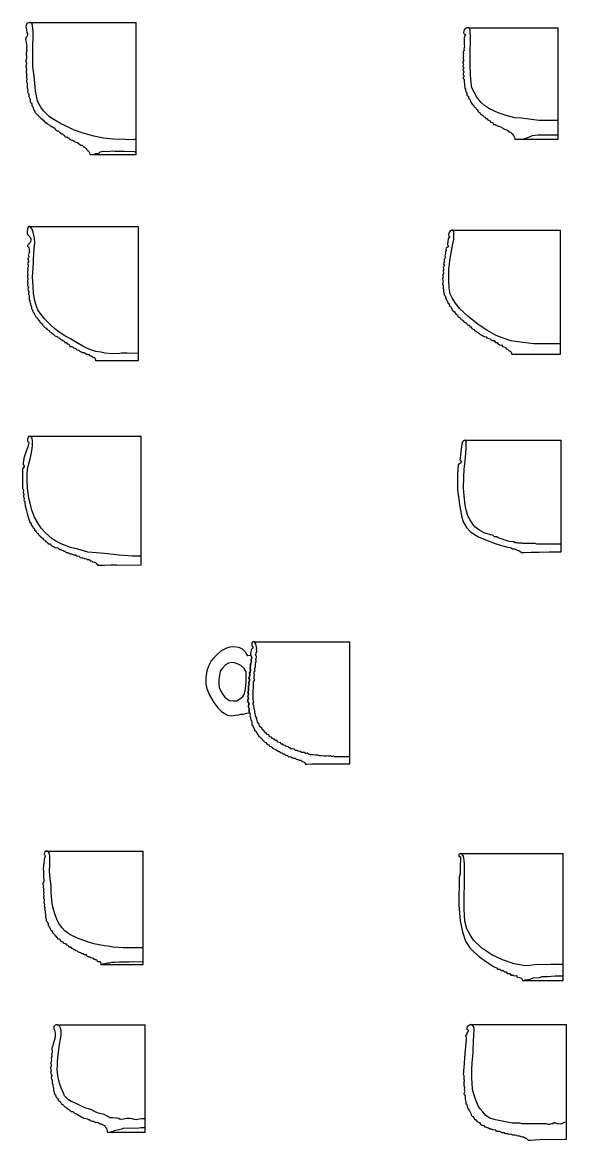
# Model space of a CAD drawing. Header units: inches. Extents: x 65 to 2353, y 138 to 1646.
# Drawn here: x 456.9 to 587.7, y 145.7 to 414.7 of the extents above; entities that cross this region are included whole.
import ezdxf

# ---------------------------------------------------------------- set-up
doc = ezdxf.new("R2010")
doc.units = ezdxf.units.IN
doc.header["$MEASUREMENT"] = 0
for name, color, linetype in [('316', 7, 'Continuous'), ('318', 7, 'Continuous'), ('320', 7, 'Continuous'), ('asa', 7, 'Continuous')]:
    doc.layers.add(name, color=color, linetype=linetype)

msp = doc.modelspace()

# ---------------------------------------------------------------- linework, layer by layer
for p, q in [((564.11, 413.46), (585.67, 413.46)), ((585.67, 386.62), (585.67, 413.46)), ((577.11, 386.62), (585.67, 386.62)), ((458.48, 365.66), (484.78, 365.66)), ((484.78, 333.41), (484.78, 365.66)), ((560.08, 364.75), (586.17, 364.75)), ((586.17, 334.95), (586.17, 364.75)), ((458.64, 315.21), (485.44, 315.21)), ((563.17, 314.2), (586.4, 314.2)), ((586.4, 287.39), (586.4, 314.2)), ((512.65, 265.7), (535.59, 265.7)), ((535.59, 236.32), (535.59, 265.7)), ((462.31, 215.36), (485.89, 215.36)), ((562.18, 214.77), (586.82, 214.77)), ((586.82, 184.19), (586.82, 214.77)), ((476.01, 188.1), (485.89, 188.1)), ((577.39, 184.19), (586.82, 184.19)), ((465.23, 173.56), (486.4, 173.56)), ((564.77, 173.66), (587.67, 173.66)), ((587.67, 145.95), (587.67, 173.66)), ((478.11, 147.75), (486.4, 147.75))]:
    msp.add_line(p, q)
for points in [[(585.67, 391.15), (580.98, 391.15), (576.79, 391.66), (575.24, 391.81), (573.11, 392.36), (571.2, 393.01), (569.13, 393.97), (567.91, 394.73), (567.04, 395.51), (566.09, 396.75), (565.47, 397.91), (564.93, 398.97), (564.71, 400.3), (564.55, 402.01), (564.5, 404.81), (564.46, 407.58), (564.54, 410.82), (564.47, 412.91), (564.33, 413.24), (564.11, 413.46), (563.65, 413.44), (563.45, 413.36), (563.41, 413.25), (563.21, 413.2), (563.07, 412.95), (562.93, 412.6), (562.87, 412.27), (562.93, 411.99), (563.16, 411.91), (563.25, 411.86), (563.29, 411.72), (563.17, 411.51), (563.11, 411.29), (563.08, 411), (563.03, 409.95), (563.03, 409.36), (563.11, 408.98), (562.98, 408.38), (563.01, 408.07), (562.88, 407.8), (562.82, 407.64), (562.77, 407.49), (562.85, 407.29), (562.82, 406.9), (562.77, 406.64), (562.85, 406.44), (562.83, 406.18), (562.77, 405.98), (562.85, 405.72), (562.86, 405.52), (562.75, 405.28), (562.73, 405.05), (562.81, 404.82), (562.87, 404.68), (562.9, 404.59), (562.83, 404.47), (562.73, 404.28), (562.74, 404.16), (562.86, 403.95), (562.94, 403.71), (562.82, 403.56), (562.75, 403.33), (562.87, 403.13), (562.9, 402.94), (562.94, 402.84), (562.94, 402.7), (562.81, 402.51), (562.81, 402.12), (562.94, 401.94), (563.01, 401.81), (562.94, 401.66), (562.78, 401.52), (562.79, 401.29), (562.89, 401.13), (563.08, 401.07), (563.08, 400.61), (563.12, 399.7), (563.23, 398.92), (563.38, 398.65), (563.41, 397.99), (563.62, 397.94), (563.71, 397.78), (563.65, 397.43), (563.71, 397.14), (563.87, 397.08), (564.07, 396.99), (564.08, 396.74), (564.14, 396.36), (564.33, 396.28), (564.5, 396.1), (564.57, 395.73), (564.71, 395.56), (564.84, 395.29), (565, 395.05), (565.15, 394.92), (565.32, 394.9), (565.39, 394.53), (565.55, 394.35), (565.84, 394.17), (565.97, 393.86), (566.18, 393.79), (566.5, 393.24), (566.69, 393.09), (566.84, 393.06), (566.96, 392.72), (567.25, 392.54), (567.49, 392.43), (567.82, 392.05), (568.1, 391.96), (568.28, 391.61), (568.51, 391.6), (568.7, 391.29), (569.03, 391.15), (569.28, 391.03), (569.35, 390.76), (569.85, 390.69), (570.06, 390.18), (570.52, 390.15), (570.7, 390.01), (570.89, 389.98), (570.95, 389.81), (571.41, 389.8), (571.75, 389.57), (572.02, 389.53), (572.18, 389.34), (572.53, 389.23), (572.66, 389.01), (573.02, 388.96), (573.3, 388.85), (573.61, 388.63), (573.79, 388.43), (574.19, 388.32), (574.56, 387.95), (574.92, 387.52), (575.13, 387.06), (575.22, 386.62), (577.11, 386.62), (578.38, 387.03), (579.45, 387.53), (580.75, 387.65), (582.46, 387.71), (585.67, 387.71)], [(586.17, 337.39), (579.79, 337.37), (577.19, 337.69), (574.21, 338.15), (570.72, 339.37), (568.52, 340.67), (566.42, 342.09), (563.89, 344.03), (561.89, 345.87), (560.81, 347.4), (560.15, 348.44), (559.7, 349.42), (559.48, 350.84), (559.4, 352.48), (559.4, 355.33), (559.72, 357.97), (560.28, 361.04), (560.54, 362.5), (560.6, 363.89), (560.54, 364.41), (560.32, 364.71), (560.08, 364.75), (559.66, 364.59), (559.48, 364.17), (559.36, 363.91), (559.28, 363.54), (559.34, 363.24), (559.5, 363.2), (559.54, 363.08), (559.46, 362.9), (559.3, 362.82), (559.2, 362.56), (559.12, 362.06), (559.04, 361.3), (559.14, 360.98), (559.26, 360.92), (559.24, 360.76), (558.98, 360.54), (558.72, 360.38), (558.68, 360.08), (558.76, 359.82), (558.62, 359.64), (558.52, 359.36), (558.56, 359.08), (558.5, 358.86), (558.4, 358.56), (558.48, 358.26), (558.4, 357.96), (558.28, 357.82), (558.24, 357.42), (558.3, 357.26), (558.2, 356.88), (558.12, 356.54), (558.24, 356.3), (558.18, 355.98), (557.96, 355.84), (558.12, 355.4), (558.1, 355.13), (557.94, 354.87), (558.06, 354.57), (558.08, 354.31), (557.94, 354.11), (557.9, 353.75), (557.96, 353.59), (557.98, 353.49), (557.92, 353.31), (557.86, 353.01), (557.92, 352.73), (557.96, 352.53), (557.9, 352.23), (557.82, 351.83), (558, 351.41), (557.96, 351.17), (558.02, 350.75), (558.12, 350.63), (558.08, 350.29), (558.06, 349.85), (558.18, 349.67), (558.26, 349.45), (558.22, 349.19), (558.46, 348.91), (558.54, 348.73), (558.54, 348.45), (558.7, 348.23), (558.74, 348.03), (558.98, 347.85), (559.04, 347.59), (559.14, 347.27), (559.42, 347.03), (559.56, 346.47), (559.82, 346.31), (559.9, 345.99), (560.1, 345.95), (560.2, 345.51), (560.42, 345.33), (560.72, 345.11), (561.12, 344.44), (561.44, 344.36), (561.56, 343.86), (562, 343.76), (562.2, 343.38), (562.46, 343.32), (562.58, 343.14), (562.88, 342.96), (563.02, 342.62), (563.46, 342.46), (563.74, 342.16), (563.84, 341.96), (564.3, 341.88), (564.38, 341.5), (564.76, 341.5), (564.9, 341.08), (565.04, 341), (565.4, 340.88), (565.6, 340.54), (565.9, 340.44), (566.14, 340.2), (566.36, 340.14), (566.6, 339.9), (566.78, 339.86), (566.92, 339.62), (567.2, 339.58), (567.52, 339.3), (567.86, 339.14), (568.32, 339.12), (568.46, 338.86), (568.91, 338.65), (569.31, 338.63), (569.51, 338.39), (569.87, 338.19), (570.27, 338.19), (570.57, 337.73), (570.95, 337.69), (571.21, 337.35), (571.49, 337.23), (571.61, 337.09), (572.01, 337.15), (572.29, 336.79), (572.57, 336.69), (572.97, 336.57), (573.13, 336.23), (573.49, 336.15), (573.77, 335.83), (574.07, 335.65), (574.33, 335.39), (574.48, 334.95), (575.34, 334.95), (576.62, 334.95), (586.17, 334.95)], [(563.17, 314.2), (562.9, 314.08), (562.68, 313.84), (562.51, 313.38), (562.39, 312.63), (562.24, 311.51), (562.13, 310.47), (562.03, 309.59), (562.1, 309.38), (562.3, 309.08), (562.22, 308.79), (561.84, 308.44), (561.62, 308.37), (561.46, 305.91), (561.43, 303.79), (561.48, 302.24), (561.57, 301.15), (561.89, 298.72), (562.43, 295.98), (562.83, 294.6), (563.64, 293.22), (564.49, 292.27), (565.54, 291.51), (566.49, 290.95), (568.04, 290.3), (570.52, 289.39), (572, 288.9), (573.52, 288.46), (574.15, 288.39), (574.7, 288.1), (575.18, 288.06), (575.79, 287.78), (576.33, 287.59), (576.85, 287.18), (577.52, 287.18), (579.18, 287.24), (581.11, 287.28), (583.49, 287.34), (586.4, 287.39)], [(586.4, 289.21), (583.19, 289.2), (580.51, 289.2), (580.12, 289.33), (577.21, 289.36), (577, 289.44), (575.99, 289.42), (575.81, 289.52), (575.25, 289.55), (575.03, 289.73), (573.84, 289.83), (572.7, 290.26), (571.22, 290.74), (570.91, 290.95), (570.31, 291), (569.92, 291.34), (569.4, 291.42), (567.89, 291.96), (566.57, 292.66), (565.65, 293.37), (565.12, 293.99), (564.42, 295.12), (564.01, 295.88), (563.56, 297.36), (563.27, 298.58), (563.04, 300.83), (562.89, 302.77), (562.93, 305.25), (563.07, 307.22), (563.25, 309.19), (563.42, 311.01), (563.54, 312.41), (563.54, 313.87), (563.37, 314.12), (563.17, 314.2)], [(535.59, 238.07), (531.88, 238.07), (531.65, 238.2), (531.37, 238.14), (531.09, 238.15), (530.96, 238.26), (530.71, 238.18), (530.4, 238.18), (530.25, 238.31), (529.93, 238.22), (529.51, 238.21), (528.85, 238.28), (528.24, 238.31), (527.95, 238.46), (527.35, 238.45), (526.74, 238.52), (526.17, 238.53), (525.64, 238.7), (525.31, 238.88), (524.88, 238.86), (524.62, 239.11), (524.28, 239.06), (523.93, 239.11), (523.59, 239.36), (523.17, 239.37), (522.97, 239.57), (522.54, 239.59), (522.2, 239.85), (521.7, 239.93), (521.37, 239.99), (521.21, 240.18), (520.87, 240.26), (520.75, 240.46), (520.27, 240.53), (520.02, 240.77), (519.65, 240.87), (519.44, 241.07), (519.1, 241.07), (518.89, 241.37), (518.56, 241.5), (518.19, 241.55), (518.1, 241.93), (517.72, 241.94), (517.44, 242.29), (517.23, 242.32), (517.01, 242.5), (516.82, 242.48), (516.7, 242.79), (516.37, 242.84), (516.19, 243.09), (516.09, 243.33), (515.67, 243.39), (515.47, 243.73), (515.05, 243.94), (514.95, 244.32), (514.54, 244.54), (514.39, 244.97), (514.03, 245.22), (513.85, 245.53), (513.73, 246.03), (513.56, 246.14), (513.4, 246.34), (513.19, 247.11), (513.19, 247.38), (513, 247.74), (512.82, 248.41), (512.72, 248.64), (512.76, 249.14), (512.64, 249.41), (512.56, 249.76), (512.52, 250.38), (512.35, 250.54), (512.36, 250.93), (512.47, 251.17), (512.38, 251.52), (512.3, 251.64), (512.32, 252.65), (512.39, 256.11), (512.64, 256.51), (512.54, 257.02), (512.6, 257.43), (512.67, 257.76), (512.59, 258.13), (512.6, 258.5), (512.82, 258.75), (512.73, 259.08), (512.71, 259.42), (512.93, 259.64), (512.89, 260.08), (512.86, 260.59), (513.02, 260.98), (513.02, 261.22), (512.97, 261.65), (513.1, 261.97), (513.1, 262.17), (513.01, 262.5), (513.04, 263.04), (513.25, 263.29), (513.18, 263.6), (513.05, 263.92), (513.21, 264.11), (513.06, 264.79), (512.94, 265.09), (512.86, 265.34), (512.72, 265.55), (512.65, 265.7), (512.22, 265.67), (512.04, 265.49), (511.99, 265.07), (511.99, 264.79), (512.12, 264.63), (512.23, 264.45), (512.24, 264.19), (512.19, 264.12), (512.05, 264.04), (511.89, 263.91), (511.81, 263.72), (511.76, 263.28), (511.72, 262.8), (511.75, 262.4), (511.86, 262.21), (511.96, 262.07), (512.01, 261.97), (511.98, 261.8), (511.89, 261.59), (511.83, 261.42), (511.83, 261.14), (511.9, 260.94), (511.67, 260.33), (511.7, 259.92), (511.63, 259.41), (511.66, 258.98), (511.62, 258.38), (511.42, 258.14), (511.55, 257.75), (511.47, 257.4), (511.32, 256.99), (511.41, 256.7), (511.5, 256.54), (511.38, 256.2), (511.32, 255.8), (511.34, 255.29), (511.23, 255.13), (511.24, 254.81), (511.24, 254.37), (511.18, 253.98), (511.11, 253.72), (511.14, 253.31), (511.24, 253.06), (511.08, 252.63), (511.12, 252.3), (511.22, 252.14), (511.04, 251.74), (511.03, 251.42), (511.12, 251.13), (511.26, 250.99), (511.25, 250.61), (511.18, 250.29), (511.22, 249.97), (511.36, 249.7), (511.35, 249.18), (511.33, 248.78), (511.51, 248.65), (511.58, 248.16), (511.52, 247.88), (511.6, 247.69), (511.7, 247.52), (511.69, 247.22), (511.77, 246.92), (511.93, 246.71), (512.01, 246.4), (512.03, 245.71), (512.27, 245.58), (512.33, 245.14), (512.59, 244.87), (512.72, 244.29), (513.03, 244.12), (513.26, 243.6), (513.55, 243.37), (513.7, 242.91), (514.06, 242.76), (514.15, 242.45), (514.44, 242.41), (514.55, 242.1), (514.79, 241.98), (514.94, 241.61), (515.36, 241.45), (515.59, 241.14), (515.86, 241.02), (516.13, 240.93), (516.28, 240.61), (516.62, 240.5), (516.82, 240.38), (516.99, 240.11), (517.82, 239.73), (518.07, 239.57), (518.5, 239.35), (518.73, 239.35), (518.84, 239.08), (519.26, 238.96), (519.39, 238.87), (519.51, 238.75), (519.7, 238.74), (519.84, 238.65), (520.03, 238.53), (520.15, 238.45), (520.38, 238.44), (520.48, 238.34), (520.66, 238.21), (520.82, 238.07), (521.15, 238.1), (521.39, 238.05), (521.48, 237.9), (521.71, 237.87), (521.9, 237.79), (522.08, 237.72), (522.46, 237.69), (522.7, 237.45), (523.1, 237.4), (523.37, 237.2), (523.76, 237.2), (524.07, 236.9), (524.45, 236.87), (524.74, 236.64), (524.85, 236.31), (525.19, 236.31), (526.46, 236.34), (529.05, 236.33), (532.8, 236.34), (535.59, 236.32)], [(586.82, 188.11), (583.78, 188.09), (580.02, 188), (578.83, 187.81), (577.65, 187.79), (575.05, 188.21), (572.24, 189.16), (569.72, 190.41), (567.31, 191.97), (565.28, 193.96), (564.47, 195.18), (563.72, 196.69), (563.21, 198.48), (563.08, 201.37), (563.08, 204.32), (563.16, 207.59), (563.16, 212.16), (563.07, 213.21), (562.86, 214.15), (562.52, 214.68), (562.18, 214.77), (561.81, 214.64), (561.75, 214.38), (561.79, 214.08), (562.01, 214.02), (562.13, 213.96), (562.2, 213.76), (562.13, 213.47), (562.09, 211.8), (562.05, 209.77), (561.86, 209.07), (561.84, 208.39), (561.84, 206.74), (561.79, 204.76), (561.79, 202.32), (562.07, 198.6), (562.67, 195.93), (563.39, 193.7), (564.44, 192.08), (565.38, 191.12), (566.77, 189.9), (568.43, 188.73), (570.12, 187.59), (570.81, 187.27), (571.09, 186.99), (571.64, 186.99), (571.92, 186.63), (572.39, 186.61), (572.75, 186.31), (573.11, 186.29), (573.35, 185.93), (574.05, 185.93), (574.25, 185.54), (574.8, 185.5), (575.06, 185.37), (575.51, 185.41), (575.74, 185.22), (575.81, 185.05), (576.34, 184.98), (576.81, 184.75), (577.02, 184.47), (577.07, 184.19), (577.39, 184.19), (577.73, 184.39), (578.95, 184.58), (579.61, 184.83), (581.14, 184.94), (581.83, 185.2), (583.05, 185.15), (584.89, 185.33), (586.82, 185.34)], [(587.67, 145.95), (581.26, 145.87), (580.06, 145.83), (579.03, 145.7), (578.55, 145.7), (578.01, 146.23), (577.67, 146.27), (577.49, 146.43), (577.42, 146.52), (577.07, 146.56), (576.77, 146.58), (576.61, 146.71), (576.35, 146.81), (576.08, 146.77), (575.79, 146.83), (575.68, 146.96), (575.22, 147), (574.74, 147.02), (574.3, 147.25), (573.88, 147.17), (573.52, 147.37), (573.06, 147.37), (572.83, 147.4), (572.77, 147.54), (572.54, 147.54), (572.2, 147.56), (572.05, 147.65), (571.84, 147.8), (571.59, 147.9), (571.01, 147.9), (570.84, 148.01), (570.65, 148.19), (570.36, 148.3), (570.08, 148.21), (569.81, 148.38), (569.58, 148.45), (569.2, 148.45), (568.91, 148.68), (568.62, 148.78), (568.32, 148.91), (568.11, 148.97), (567.97, 149.1), (567.9, 149.29), (567.63, 149.33), (567.32, 149.37), (567.07, 149.5), (566.98, 149.64), (566.94, 149.91), (566.77, 149.98), (566.44, 150.04), (566.31, 150.31), (566.1, 150.33), (565.93, 150.73), (565.64, 150.73), (565.43, 151.17), (565.3, 151.44), (565.01, 151.49), (564.8, 151.82), (564.8, 152.01), (564.57, 152.43), (564.29, 152.95), (564.08, 153.37), (563.92, 153.48), (563.85, 153.9), (563.73, 154.38), (563.52, 154.51), (563.5, 155.07), (563.44, 155.36), (563.33, 155.66), (563.39, 156.06), (563.33, 156.52), (563.16, 156.65), (563.08, 157.11), (563.25, 157.57), (563.12, 157.96), (563.18, 158.36), (563.14, 158.7), (563.02, 158.99), (563.02, 159.26), (563.08, 159.54), (563.04, 159.75), (563.1, 160.13), (563.02, 160.42), (563.08, 160.8), (563.04, 161.32), (562.91, 161.64), (562.99, 162.22), (562.95, 162.67), (563.08, 163.19), (563.1, 164.37), (563.26, 166.7), (563.59, 170.06), (563.59, 170.53), (563.46, 170.81), (563.47, 171.04), (563.7, 171.2), (563.77, 171.34), (563.77, 171.54), (563.89, 171.77), (564.04, 171.94), (564.06, 172.22), (563.91, 172.32), (563.7, 172.53), (563.8, 172.87), (563.93, 173.24), (564.32, 173.53), (564.59, 173.66), (564.77, 173.66)], [(587.67, 150.12), (587.1, 150.1), (586.54, 149.76), (586.15, 149.68), (585.68, 149.76), (585.39, 149.76), (584.95, 149.95), (584.69, 149.95), (584.35, 149.76), (584.04, 149.73), (583.67, 149.61), (583.22, 149.61), (582.84, 149.73), (576.92, 149.74), (576.43, 149.93), (574.55, 149.93), (570.61, 150.71), (569.25, 151.13), (568.29, 151.72), (567.59, 152.55), (567.01, 153.26), (566.45, 154.06), (565.9, 155.31), (565.43, 156.64), (565.17, 157.71), (564.94, 159.22), (564.87, 161.06), (564.86, 162.7), (565, 164.44), (565.23, 166.83), (565.29, 169.96), (565.4, 170.65), (565.45, 172.72), (565.26, 173.14), (564.98, 173.5), (564.77, 173.66)]]:
    msp.add_lwpolyline(points)
at = {"layer": '316'}
for points in [[(484.2, 386.53), (483.8, 386.53), (483.51, 386.47), (481.55, 386.6), (478.65, 386.66), (476.38, 386.86), (474.01, 387.36), (471.48, 388.09), (469.17, 388.87), (467.24, 389.85), (466.01, 390.4), (464.66, 391.18), (463.37, 392), (462.71, 392.63), (461.97, 393.42), (461.31, 394.38), (460.5, 395.78), (460.27, 397.03), (459.99, 398.17), (459.82, 400.11), (459.66, 401.77), (459.4, 404.12), (459.34, 405.64), (459.38, 406.48), (459.35, 407.05), (459.37, 408.04), (459.38, 409.44), (459.46, 410.93), (459.44, 412.58), (459.31, 413.99), (459.11, 414.52), (458.84, 414.71), (458.48, 414.74), (458.23, 414.64), (457.96, 414.44), (457.76, 413.99), (457.69, 413.72), (457.81, 412.97), (457.94, 412.3), (458.05, 412.09), (458.06, 411.71), (457.99, 411.44), (457.87, 411.29), (457.72, 411.07), (457.66, 410.87), (457.63, 410.62), (457.67, 410.27), (457.79, 409.9), (457.88, 409.4), (457.96, 409.1), (457.96, 409), (457.87, 408.86), (457.84, 408.68), (457.84, 408.39), (457.91, 408.21), (457.91, 408.04), (457.85, 407.8), (457.83, 407.47), (457.76, 407.32), (457.73, 407.01), (457.79, 406.9), (457.82, 406.72), (457.85, 406.47), (457.82, 406.29), (457.81, 406.08), (457.73, 405.85), (457.69, 405.62), (457.71, 405.43), (457.73, 405.18), (457.79, 405.06), (457.81, 404.81), (457.78, 404.46), (457.73, 404.37), (457.67, 404.31), (457.72, 404.05), (457.76, 403.85), (457.78, 403.71), (457.83, 403.51), (457.83, 403.24), (457.78, 402.98), (457.74, 402.88), (457.75, 402.62), (457.82, 402.56), (457.85, 402.45), (457.86, 402.04), (457.84, 401.63), (457.83, 401.41), (457.89, 401.26), (457.93, 401.08), (457.86, 400.65), (457.87, 400.39), (457.96, 400.25), (458.02, 400.1), (458, 398.94), (458.04, 398.84), (458.13, 398.72), (458.15, 398.46), (458.12, 398.1), (458.17, 397.79), (458.25, 397.67), (458.33, 397.61), (458.42, 397.4), (458.42, 397.15), (458.42, 396.92), (458.46, 396.73), (458.53, 396.62), (458.55, 396.46), (458.66, 396.4), (458.74, 396.26), (458.75, 395.96), (458.74, 395.74), (458.82, 395.54), (458.9, 395.4), (459.04, 395.35), (459.09, 395.16), (459.09, 394.88), (459.11, 394.73), (459.17, 394.61), (459.31, 394.47), (459.43, 394.33), (459.49, 394.15), (459.51, 393.74), (459.59, 393.7), (459.68, 393.67), (459.78, 393.47), (459.82, 393.25), (459.9, 393.05), (460.07, 392.9), (460.22, 392.74), (460.47, 392.51), (460.7, 392.21), (460.8, 392.1), (461, 392.04), (461.1, 391.86), (461.28, 391.68), (461.59, 391.44), (461.67, 391.3), (461.84, 391.29), (462.02, 391.04), (462.16, 390.81), (462.32, 390.76), (462.4, 390.72), (462.45, 390.61), (462.58, 390.59), (462.73, 390.57), (462.76, 390.38), (462.85, 390.3), (463.01, 390.23), (463.12, 390.15), (463.28, 390.08), (463.4, 390.06), (463.48, 389.95), (463.54, 389.88), (463.67, 389.87), (463.72, 389.78), (463.8, 389.71), (463.9, 389.66), (463.99, 389.58), (464.1, 389.58), (464.25, 389.42), (464.38, 389.4), (464.54, 389.37), (464.63, 389.25), (464.71, 389.12), (464.78, 388.89), (464.96, 388.8), (465.08, 388.72), (465.23, 388.65), (465.48, 388.63), (465.64, 388.52), (465.73, 388.37), (465.87, 388.27), (465.98, 388.16), (466.03, 388.08), (466.26, 387.91), (466.46, 387.89), (466.55, 387.82), (466.7, 387.72), (466.87, 387.57), (467.1, 387.26), (467.2, 387.18), (467.36, 387.16), (467.58, 387.17), (467.71, 387.08), (467.86, 387), (468.05, 386.86), (468.15, 386.73), (468.42, 386.6), (468.48, 386.48), (468.76, 386.44), (468.92, 386.37), (469.11, 386.27), (469.24, 386.25), (469.29, 386.22), (469.38, 386.09), (469.56, 385.98), (469.71, 385.92), (469.93, 385.86), (470.09, 385.83), (470.25, 385.7), (470.62, 385.41), (470.79, 385.22), (470.94, 385.16), (471.2, 385.16), (471.35, 385), (471.5, 384.88), (471.58, 384.81), (471.74, 384.76), (472.05, 384.47), (472.2, 384.4), (472.26, 384.22), (472.36, 384.09), (472.47, 384.03), (472.59, 383.81), (472.73, 383.72), (472.86, 383.69), (473.03, 383.34), (473.04, 383.05), (473.13, 382.96), (473.68, 382.97), (473.98, 382.98), (474.5, 383.16), (475.05, 383.18), (475.31, 383.34), (475.53, 383.59), (476.03, 383.65), (476.16, 383.72), (477.27, 383.71), (477.86, 383.78), (478.55, 383.85), (479.05, 383.76), (479.52, 383.76), (480.42, 383.76), (481.41, 383.74), (483.9, 383.69), (484.2, 383.46)], [(458.48, 414.74), (484.2, 414.74)], [(484.2, 382.98), (484.2, 414.74)], [(473.98, 382.98), (484.2, 382.98)]]:
    msp.add_lwpolyline(points, dxfattribs=at)
at = {"layer": '318'}
msp.add_lwpolyline([(484.78, 335.04), (482.07, 335.12), (480.71, 335.12), (480.31, 335.06), (478.33, 335.01), (476.7, 335.17), (475.75, 335.37), (474.52, 335.52), (473.52, 335.84), (472.47, 336.24), (471.4, 336.82), (469.87, 337.69), (468.42, 338.58), (467.04, 339.29), (465.66, 340.2), (464.65, 340.98), (463.34, 342.19), (462.18, 343.41), (461.11, 344.74), (460.56, 345.59), (460.07, 346.83), (459.78, 348.06), (459.5, 349.58), (459.42, 351.02), (459.35, 352.45), (459.28, 353.49), (459.44, 355.68), (459.5, 356.86), (459.53, 357.81), (459.72, 360.25), (459.84, 361.71), (459.74, 362.86), (459.43, 364.3), (459.19, 364.99), (458.92, 365.39), (458.68, 365.64), (458.48, 365.66), (458.25, 365.52), (458.1, 365.06), (458.01, 364.46), (458.03, 363.83), (458.16, 363.59), (458.5, 363.34), (458.7, 363.08), (458.85, 362.7), (458.85, 362.32), (458.81, 362.05), (458.7, 361.77), (458.48, 361.57), (458.19, 361.23), (458.08, 361.01), (458.08, 360.9), (458.21, 360.72), (458.39, 360.52), (458.48, 360.21), (458.48, 359.76), (458.54, 359.56), (458.48, 359.3), (458.28, 358.85), (458.31, 358.69), (458.43, 358.51), (458.43, 358.29), (458.33, 358.06), (458.19, 357.94), (458.19, 357.76), (458.28, 357.58), (458.34, 357.4), (458.35, 357.18), (458.29, 357.1), (458.2, 356.9), (458.12, 356.69), (458.13, 356.46), (458.21, 356.32), (458.22, 356.08), (458.13, 355.79), (458.05, 355.64), (458.05, 355.5), (458.13, 355.36), (458.19, 355.16), (458.16, 354.98), (458.08, 354.79), (458.05, 354.62), (458.05, 354.41), (458.15, 354.19), (458.17, 354.01), (458.12, 353.77), (458.05, 353.57), (458.08, 353.34), (458.13, 353.22), (458.17, 352.85), (458.09, 352.7), (458.06, 352.58), (458.09, 352.43), (458.16, 352.19), (458.17, 351.87), (458.12, 351.69), (458.15, 351.13), (458.21, 351.1), (458.31, 351.09), (458.34, 350.99), (458.31, 350.85), (458.24, 350.73), (458.19, 350.53), (458.22, 350.3), (458.26, 350.15), (458.37, 350.09), (458.38, 349.74), (458.3, 349.6), (458.3, 349.34), (458.41, 349.16), (458.49, 348.83), (458.48, 348.5), (458.49, 348.29), (458.52, 347.98), (458.63, 347.72), (458.65, 347.31), (458.69, 347.28), (458.79, 347.22), (458.79, 346.88), (458.85, 346.6), (459, 346.44), (459.02, 346.27), (459.08, 345.83), (459.18, 345.69), (459.28, 345.62), (459.35, 345.2), (459.46, 345.02), (459.55, 344.93), (459.63, 344.9), (459.74, 344.46), (459.85, 344.26), (459.97, 344.2), (460.06, 343.9), (460.2, 343.72), (460.39, 343.64), (460.61, 343.31), (460.81, 343), (460.98, 342.97), (461.06, 342.77), (461.11, 342.5), (461.26, 342.42), (461.45, 342.39), (461.54, 342.19), (461.67, 341.99), (461.85, 341.85), (461.95, 341.82), (462.03, 341.62), (462.1, 341.49), (462.29, 341.33), (462.56, 341.16), (462.73, 340.93), (462.92, 340.86), (463.06, 340.66), (463.27, 340.57), (463.41, 340.29), (463.71, 340.23), (463.91, 339.85), (464.27, 339.7), (464.62, 339.29), (465.11, 339.18), (465.27, 339.07), (465.35, 338.93), (465.71, 338.82), (465.92, 338.65), (465.99, 338.5), (466.28, 338.43), (466.61, 338.18), (466.91, 338.01), (467.03, 337.75), (467.4, 337.7), (467.59, 337.41), (467.98, 337.3), (468.19, 337.08), (468.26, 336.79), (468.72, 336.74), (469.04, 336.56), (469.11, 336.41), (469.48, 336.35), (469.7, 336.26), (469.82, 336.06), (469.95, 335.93), (470.41, 335.9), (470.54, 335.79), (470.63, 335.64), (470.73, 335.53), (471.1, 335.51), (471.32, 335.29), (471.74, 335.33), (472.05, 335.04), (472.24, 334.89), (472.55, 334.9), (472.83, 334.8), (473.02, 334.61), (473.36, 334.55), (473.7, 334.28), (473.77, 334.19), (474.13, 334.09), (474.34, 333.91), (474.41, 333.55), (474.38, 333.46), (474.5, 333.39), (475.67, 333.41), (484.78, 333.41)], dxfattribs=at)
at = {"layer": '320'}
for p, q in [((485.44, 284.19), (485.44, 315.21)), ((485.89, 188.1), (485.89, 215.36)), ((486.4, 147.75), (486.4, 173.56))]:
    msp.add_line(p, q, dxfattribs=at)
for points in [[(485.44, 286.31), (483.24, 286.31), (480.13, 286.53), (476.58, 286.93), (473.6, 287.2), (472.62, 287.27), (470.16, 288), (468.4, 288.44), (466.17, 289.32), (465.04, 289.87), (464.02, 290.52), (463.22, 291.2), (462.42, 291.89), (461.46, 292.94), (460.64, 294.17), (459.8, 295.72), (459.13, 297.38), (458.74, 299.04), (458.42, 300.26), (458.11, 302.6), (457.99, 304.6), (457.99, 306.16), (458.11, 307.14), (458.31, 308.29), (458.81, 310.03), (459.15, 311.68), (459.32, 312.89), (459.3, 313.94), (459.18, 314.74), (458.99, 315.06), (458.64, 315.21), (458.32, 315.1), (458.21, 314.84), (458.09, 314.45), (458.09, 314.02), (458.36, 313.81), (458.42, 313.55), (458.34, 313.1), (458.05, 312.36), (457.74, 311.56), (457.41, 310.62), (457.19, 309.9), (457.11, 309.16), (457.02, 308.81), (457.07, 308.34), (457.29, 308.04), (457.29, 307.85), (457.15, 307.62), (457, 307.42), (456.92, 307.17), (456.86, 306.78), (456.9, 306.46), (456.88, 306.23), (456.86, 305.6), (456.86, 304.78), (456.88, 303.9), (456.92, 303.33), (456.9, 302.98), (456.86, 302.82), (456.92, 302.63), (457.07, 302.43), (457.09, 302.12), (457.05, 301.61), (457.09, 301.36), (457.17, 301.3), (457.17, 301.04), (457.11, 300.85), (457.11, 300.59), (457.23, 300.4), (457.29, 300.32), (457.31, 300.1), (457.23, 299.77), (457.31, 299.61), (457.41, 299.46), (457.48, 299.05), (457.56, 298.4), (457.74, 297.58), (458.01, 296.56), (458.21, 295.7), (458.62, 294.53), (458.93, 294.23), (458.97, 293.84), (459.13, 293.62), (459.32, 293.51), (459.38, 293.13), (459.58, 293.06), (459.75, 292.9), (459.77, 292.61), (460.01, 292.39), (460.18, 292.2), (460.24, 291.98), (460.4, 291.85), (460.63, 291.79), (460.73, 291.61), (460.81, 291.32), (460.98, 291.32), (461.16, 291.12), (461.39, 290.79), (461.59, 290.73), (461.67, 290.65), (461.86, 290.42), (462, 290.22), (462.25, 290.15), (462.35, 290.01), (462.39, 289.87), (462.57, 289.87), (462.78, 289.62), (463.04, 289.32), (463.62, 289.29), (463.76, 288.91), (463.97, 288.78), (464.36, 288.64), (464.58, 288.46), (464.83, 288.35), (465.13, 288.41), (465.36, 288.33), (465.76, 287.95), (465.93, 287.91), (466.23, 287.91), (466.38, 287.77), (466.64, 287.66), (466.83, 287.48), (467.13, 287.5), (467.24, 287.38), (467.44, 287.15), (467.65, 287.17), (467.81, 287.19), (467.97, 287.09), (468.14, 286.93), (468.34, 286.84), (468.48, 286.84), (468.65, 286.84), (468.94, 286.76), (469.12, 286.64), (469.3, 286.66), (469.59, 286.6), (469.78, 286.41), (470.04, 286.39), (470.47, 286.31), (470.61, 286.17), (470.78, 286.02), (471.11, 285.94), (471.41, 285.94), (471.6, 285.84), (471.8, 285.68), (472.01, 285.72), (472.25, 285.68), (472.42, 285.55), (472.66, 285.49), (472.83, 285.49), (473.03, 285.41), (473.17, 285.23), (473.4, 285.2), (473.62, 285.14), (473.75, 284.98), (474.01, 284.9), (474.14, 284.9), (474.36, 284.82), (474.53, 284.77), (474.71, 284.51), (474.89, 284.37), (474.9, 284.16), (474.99, 284.12), (475.3, 284.12), (475.47, 284.16), (476.62, 284.17), (478.12, 284.2), (479.55, 284.2), (485.44, 284.19)], [(485.89, 192.12), (484.14, 192.1), (481.07, 192.1), (478.63, 192.25), (477.51, 192.5), (476.57, 192.53), (475.35, 192.78), (474.04, 193.03), (472.5, 193.53), (470.07, 194.38), (468.28, 195.28), (467.16, 196.13), (466.38, 196.94), (465.63, 197.97), (465.16, 198.97), (464.75, 200), (464.41, 201.07), (464.12, 202.22), (463.9, 203.57), (463.81, 205.29), (463.75, 207.01), (463.53, 208.76), (463.37, 210.49), (463.46, 212.02), (463.43, 213.46), (463.43, 214.09), (463.36, 214.8), (463.17, 215.17), (462.9, 215.34), (462.31, 215.36), (462.23, 215.29), (462.23, 215.11), (462.14, 214.83), (462.07, 214.7), (462.07, 214.52), (462.24, 214.35), (462.35, 214.23), (462.35, 214.04), (462.17, 213.67), (462.09, 213.39), (462.07, 213.06), (462.02, 212.52), (461.93, 211.78), (461.88, 211.2), (461.93, 210.52), (461.93, 209.76), (461.93, 208.99), (461.98, 208.28), (461.97, 207.79), (461.81, 207.62), (461.81, 207.3), (461.97, 207.15), (461.84, 206.85), (461.83, 206.66), (461.95, 206.37), (462, 206.21), (461.91, 205.93), (461.95, 205.71), (462.02, 205.53), (462.03, 205.34), (461.91, 205.11), (461.91, 204.9), (462.02, 204.71), (462.05, 204.5), (461.97, 204.31), (461.95, 204.07), (462.07, 203.88), (462.07, 203.65), (462.03, 203.02), (462.12, 202.78), (462.14, 202.45), (462.1, 202.13), (462.17, 201.91), (462.3, 201.79), (462.26, 201.59), (462.14, 201.44), (462.23, 201.18), (462.31, 201.06), (462.35, 200.62), (462.4, 199.99), (462.42, 199.45), (462.49, 199.25), (462.59, 199.16), (462.61, 198.56), (462.7, 198.41), (462.89, 198.25), (463.03, 197.82), (463.08, 197.42), (463.22, 197.3), (463.32, 197.17), (463.43, 196.91), (463.57, 196.63), (463.7, 196.34), (463.84, 196.23), (464, 195.99), (464.07, 195.68), (464.24, 195.59), (464.52, 195.35), (464.66, 195.22), (464.73, 194.94), (464.9, 194.87), (465.06, 194.63), (465.24, 194.54), (465.36, 194.25), (465.69, 194.21), (465.83, 194.13), (465.9, 193.85), (466, 193.76), (466.17, 193.71), (466.33, 193.59), (466.57, 193.5), (466.68, 193.31), (466.82, 193.19), (467.15, 193.15), (467.31, 193.07), (467.43, 192.8), (467.77, 192.7), (467.91, 192.42), (468.16, 192.38), (468.3, 192.28), (468.51, 192.23), (468.66, 192.02), (468.91, 191.91), (469.2, 191.79), (469.46, 191.62), (469.65, 191.45), (470.04, 191.36), (470.24, 191.13), (470.52, 191.01), (470.82, 190.94), (471.04, 190.79), (471.36, 190.75), (471.81, 190.49), (472.14, 190.45), (472.28, 190.26), (472.42, 190.07), (472.77, 189.91), (473.08, 189.9), (473.22, 189.72), (473.62, 189.67), (473.85, 189.6), (474.04, 189.37), (474.37, 189.3), (474.69, 189.27), (474.86, 188.95), (475.07, 188.82), (475.49, 188.76), (475.64, 188.59), (475.75, 188.28), (475.75, 188.1), (476.01, 188.1), (476.23, 188.22), (476.7, 188.35), (477.28, 188.45), (477.85, 188.5), (478.43, 188.62), (479.1, 188.64), (480.15, 188.68), (480.79, 188.68), (481.4, 188.75), (482.59, 188.75), (483.61, 188.78), (485.89, 188.7)], [(486.4, 150.97), (485.52, 150.97), (484.54, 150.79), (484.24, 150.7), (483.76, 150.82), (483.25, 150.94), (482.67, 151.04), (481.87, 151.05), (481.54, 150.93), (481.24, 150.83), (480.4, 150.82), (480.06, 151.04), (479.54, 151.14), (478.55, 151.16), (477.91, 151.17), (477.4, 151.53), (477.05, 151.68), (476.53, 151.95), (476.27, 152.06), (475.43, 152.2), (474.54, 152.52), (473.5, 153.09), (472.78, 153.36), (472.1, 153.55), (471.25, 153.88), (470.59, 154.22), (469.47, 154.76), (468.58, 155.15), (467.96, 155.51), (467.4, 156.09), (467.02, 156.51), (466.74, 157.09), (466.51, 157.68), (466.16, 158.37), (465.89, 159.26), (465.63, 160.15), (465.45, 160.87), (465.27, 161.91), (465.19, 162.96), (465.26, 163.79), (465.31, 164.66), (465.39, 165.71), (465.59, 167.54), (465.77, 168.86), (466.04, 170.15), (466.21, 171.16), (466.17, 172.16), (466.03, 172.78), (465.76, 173.22), (465.51, 173.45), (465.23, 173.56), (464.98, 173.57), (464.77, 173.44), (464.53, 173.26), (464.43, 173.13), (464.42, 172.82), (464.38, 172.6), (464.42, 172.49), (464.54, 172.35), (464.64, 172.05), (464.7, 171.52), (464.7, 170.95), (464.65, 170.17), (464.51, 169.68), (464.29, 168.91), (464.16, 168.67), (464.06, 168.38), (463.96, 167.95), (463.93, 167.59), (463.99, 167.36), (464.03, 167.09), (463.91, 166.69), (463.85, 166.43), (463.92, 166.13), (463.96, 165.92), (463.88, 165.67), (463.74, 165.43), (463.84, 164.99), (463.81, 164.73), (463.72, 164.5), (463.7, 164.27), (463.76, 163.95), (463.76, 163.7), (463.7, 163.48), (463.65, 163.28), (463.62, 163.04), (463.73, 162.88), (463.76, 162.61), (463.73, 162.34), (463.66, 162.05), (463.7, 161.8), (463.76, 161.73), (463.88, 161.63), (463.9, 161.37), (463.81, 161.11), (463.8, 160.72), (463.85, 160.6), (463.95, 160.49), (463.99, 160.12), (464.02, 159.46), (464.16, 159.28), (464.18, 158.87), (464.25, 158.59), (464.33, 158.39), (464.36, 158.12), (464.33, 157.87), (464.39, 157.6), (464.47, 157.31), (464.61, 156.89), (464.79, 156.69), (464.91, 156.42), (464.96, 156.15), (465.09, 156.06), (465.27, 155.94), (465.35, 155.69), (465.45, 155.46), (465.57, 155.35), (465.67, 155.16), (465.83, 155.08), (465.98, 155), (466.04, 154.86), (466.18, 154.69), (466.27, 154.52), (466.36, 154.41), (466.55, 154.39), (466.72, 154.23), (466.79, 154.05), (466.96, 153.88), (467.14, 153.83), (467.23, 153.74), (467.37, 153.66), (467.47, 153.64), (467.55, 153.46), (467.68, 153.35), (467.79, 153.26), (467.97, 153.23), (468.18, 153.12), (468.29, 152.94), (468.4, 152.84), (468.61, 152.72), (468.79, 152.68), (468.98, 152.67), (469.16, 152.54), (469.37, 152.29), (469.55, 152.26), (469.82, 152.24), (470.04, 152.03), (470.35, 151.79), (470.68, 151.65), (470.98, 151.46), (471.19, 151.31), (471.62, 151.12), (472.07, 151.02), (472.48, 150.95), (472.63, 150.81), (472.91, 150.77), (473.17, 150.62), (473.39, 150.48), (473.6, 150.42), (473.91, 150.4), (474.14, 150.31), (474.35, 150.17), (474.53, 150.09), (475, 150.13), (475.18, 150), (475.33, 149.86), (475.49, 149.77), (475.76, 149.75), (475.93, 149.68), (476.06, 149.57), (476.25, 149.51), (476.46, 149.46), (476.57, 149.34), (476.73, 149.1), (476.86, 148.89), (477.03, 148.74), (477.12, 148.43), (477.24, 147.97), (477.31, 147.75), (478.11, 147.75), (478.29, 147.88), (478.68, 147.9), (478.93, 148.11), (479.32, 148.19), (480.05, 148.4), (480.77, 148.53), (481.16, 148.7), (482.76, 148.77), (483.66, 148.7), (484.83, 148.74), (485.39, 148.84), (486.4, 148.84)]]:
    msp.add_lwpolyline(points, dxfattribs=at)
at = {"layer": 'asa'}
for points in [[(511.75, 262.4), (511.02, 262.37), (510.53, 263.14), (509.76, 263.91), (508.98, 264.37), (507.57, 264.47), (506.7, 264.39), (505.74, 264.12), (504.62, 263.52), (503.64, 262.65), (502.69, 261.7), (502.23, 261.14), (501.65, 260.05), (501.2, 258.71), (500.92, 257.09), (500.92, 255.57), (501.16, 254.46), (501.86, 252.85), (502.91, 251.13), (503.85, 249.85), (504.66, 249.02), (505.47, 248.48), (506.13, 248.1), (507.15, 247.94), (508.12, 248.04), (508.77, 248.15), (509.37, 248.27), (509.99, 248.33), (510.48, 248.46), (510.83, 248.51), (511.51, 248.65), (511.33, 248.78), (511.36, 249.7), (511.22, 249.97), (511.18, 250.29), (511.25, 250.61), (511.26, 250.99), (511.12, 251.13), (511.03, 251.42), (511.04, 251.74), (511.22, 252.14), (511.12, 252.3), (511.08, 252.63), (511.24, 253.06), (511.14, 253.31), (511.11, 253.72), (511.18, 253.98), (511.24, 254.37), (511.23, 255.13), (511.34, 255.29), (511.32, 255.8), (511.38, 256.2), (511.5, 256.54), (511.41, 256.7), (511.32, 256.99), (511.47, 257.4), (511.55, 257.75), (511.42, 258.14), (511.62, 258.38), (511.66, 258.98), (511.63, 259.41), (511.7, 259.92), (511.67, 260.33), (511.9, 260.94), (511.83, 261.14), (511.83, 261.42), (511.89, 261.59), (511.98, 261.8), (512.01, 261.97), (511.96, 262.07), (511.75, 262.4)], [(510.64, 258.41), (510.15, 259.31), (509.38, 259.98), (508.73, 260.3), (507.84, 260.65), (507.16, 260.71), (506.39, 260.57), (505.72, 260.16), (504.95, 259.35), (504.4, 258.64), (504.22, 257.68), (504.07, 256.54), (504.05, 255.53), (504.16, 254.69), (504.56, 253.82), (505.05, 253), (505.52, 252.41), (506.15, 251.9), (506.68, 251.6), (507.51, 251.52), (508.43, 251.54), (509.16, 252.01), (509.81, 252.58), (510.25, 253.21), (510.48, 254.41), (510.66, 256.07), (510.66, 257.32), (510.64, 258.41)]]:
    msp.add_lwpolyline(points, dxfattribs=at)

doc.saveas('drawing.dxf')
